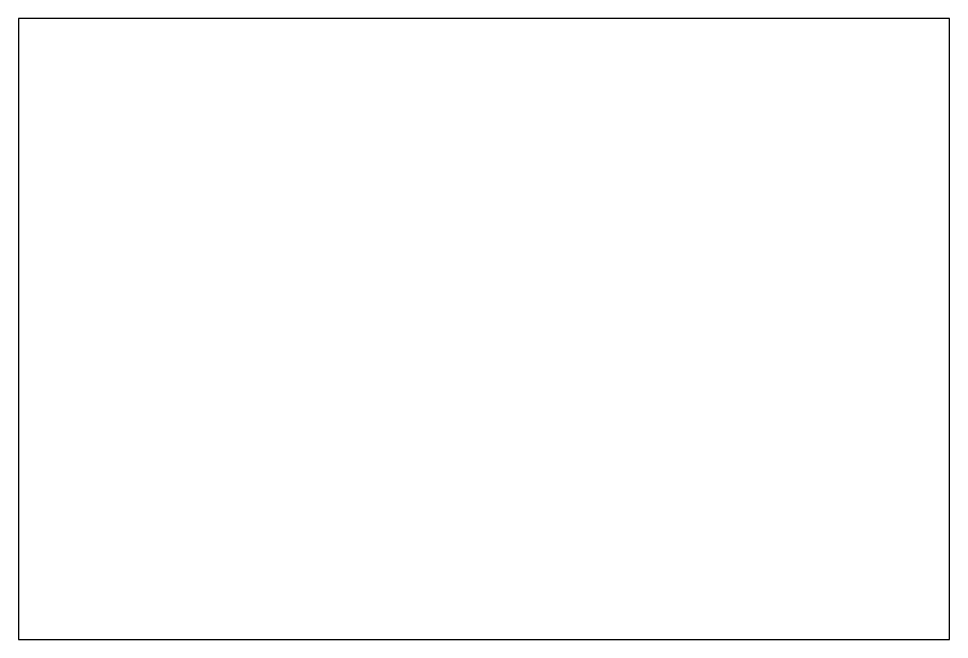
# Model space of a CAD drawing. Header units: millimetres. Extents: x 0 to 120, y 0 to 80.
import ezdxf

# ---------------------------------------------------------------- set-up
doc = ezdxf.new("R2010")
doc.units = ezdxf.units.MM

msp = doc.modelspace()

# ---------------------------------------------------------------- linework, layer by layer
at = {"layer": 'Print'}
for p, q in [((120, 80), (0, 80)), ((0, 80), (0, 0)), ((120, 0), (120, 80)), ((0, 0), (120, 0))]:
    msp.add_line(p, q, dxfattribs=at)

doc.saveas('drawing.dxf')
